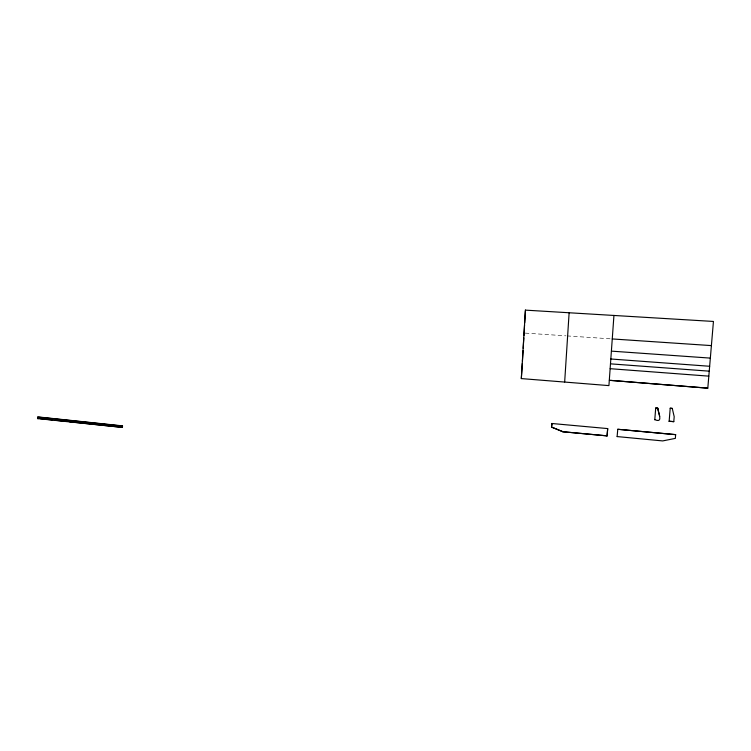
<?xml version="1.0" encoding="UTF-8"?>
<svg xmlns="http://www.w3.org/2000/svg" width="751" height="751" viewBox="0 0 751 751"><rect width="100%" height="100%" fill="white"/><g stroke="black" fill="none" stroke-linecap="round" stroke-linejoin="round"><path stroke-width="0.56" stroke-dasharray="3.75 2.82" d="M525.249 333.106L565.86 335.828M567.024 335.913L611.117 338.87"/><path stroke-width="1.13" d="M613.942 315.429L608.92 385.61L521.325 378.588L525.418 310.079M522.32 363.418L521.325 378.588M522.452 361.1L523.062 350.661M523.194 348.342L523.804 337.903M523.935 335.584L524.545 325.155M524.677 322.836L525.353 311.233M37.55 418.579L37.663 417.096L39.08 417.04L122.535 425.873L122.413 427.385L37.55 418.579L38.958 418.514M121.155 427.469L121.268 425.958L122.535 425.873M654.778 419.762L655.707 408L657.754 408.178C657.895 412.121 663.865 423.742 654.806 419.631M669.16 421.245L670.202 408.225L672.267 408.403L674.191 416.664L673.788 421.658L669.16 421.245L673.788 421.658M551.797 423.489L607.7 428.586L607.108 435.862L562.818 431.75L551.506 427.066L551.947 423.442L551.722 426.136M607.024 435.918L607.7 428.586M617.106 436.631L617.773 429.281L675.656 434.613L675.346 438.377L662.692 440.921L617.181 436.575M609.352 380.297L707.799 388.154L713.441 321.447L525.306 310.125M672.267 408.403L670.202 408.225M675.647 434.669L617.773 429.281M659.688 416.401L657.754 408.178M655.707 408L657.726 408.291M610.169 368.694L708.803 376.138M610.516 363.85L709.226 371.163M610.854 358.997L709.648 366.272M611.417 351.13L710.333 358.105M612.272 338.945L711.394 345.601M564.668 381.959L569.127 312.716M562.818 431.75L607.108 435.862M551.506 427.066L562.959 431.703M610.507 380.381L707.799 388.154M37.663 417.096L121.268 425.958M40.122 418.636L52.87 419.987M55.189 420.241L66.783 421.471M69.101 421.715L73.739 422.212M76.058 422.456L122.413 427.385"/></g></svg>
